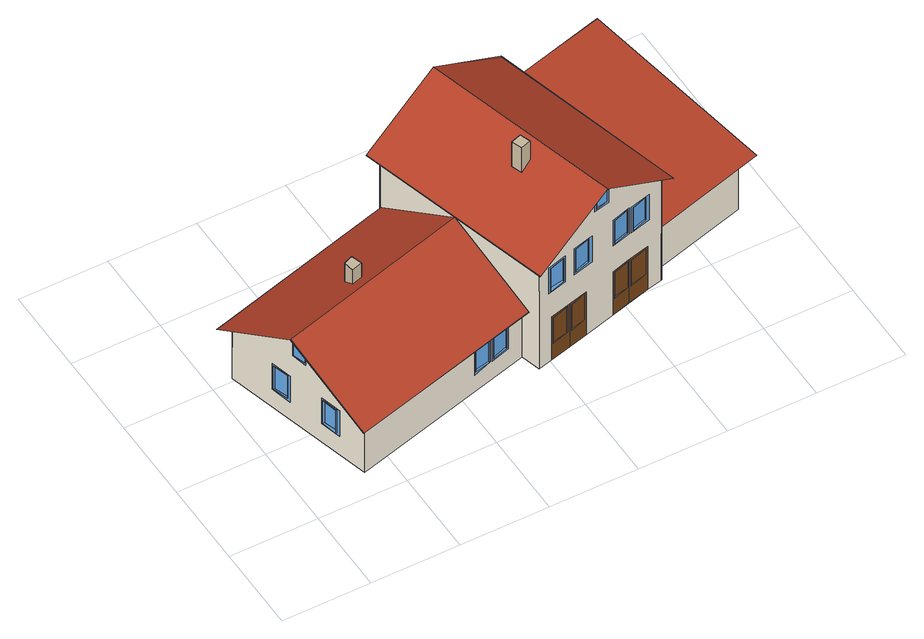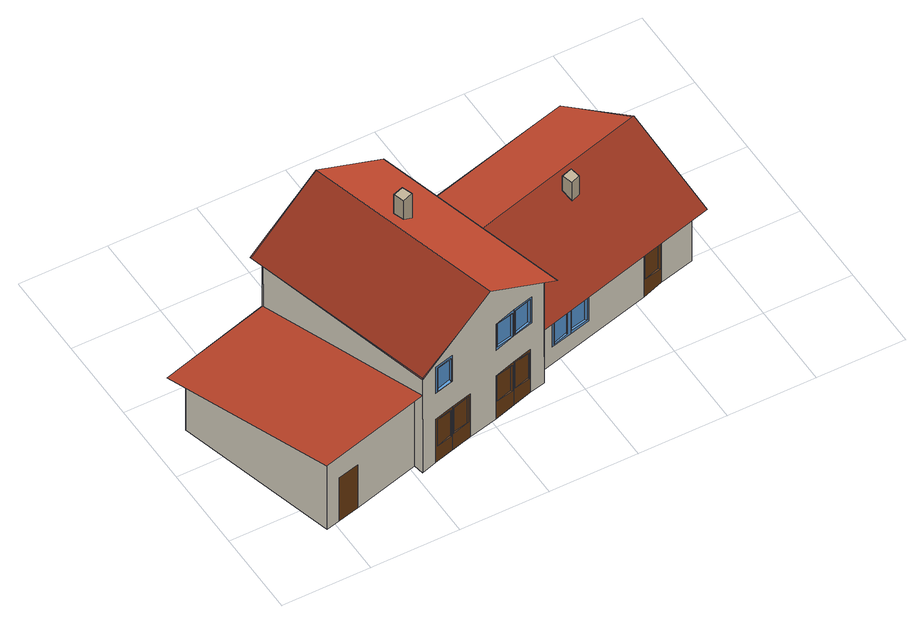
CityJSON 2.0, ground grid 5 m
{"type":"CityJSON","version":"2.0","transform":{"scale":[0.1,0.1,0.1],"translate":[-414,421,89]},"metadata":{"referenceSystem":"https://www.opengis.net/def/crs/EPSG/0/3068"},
"CityObjects":{
"building1":{"type":"Building","attributes":{"name":"Station KIT/KHH-1","relativeToTerrain":"entirelyAboveTerrain","function":"2480"},"children":["building1-1","building1-2"],"geometry":[{"type":"MultiSurface","lod":"3","boundaries":[[[0,1,2,3,4,5,6,7]],[[7,6,5,4]],[[8,3,2,9]],[[10,11,12,13,14,15,16,17,18,19,20,21,22],[23,24,25,26],[27,28,29,30],[30,29,31,32]],[[33,34,35,36]],[[37,38,39,40]],[[40,39,35,34]],[[24,23,26,25],[38,36,35,39]],[[38,37,33,36]],[[40,34,33,37]],[[41,42,43,44]],[[45,46,41,44]],[[28,27,30,29],[45,44,43,47]],[[48,42,41,46]],[[48,47,43,42]],[[46,45,47,48]],[[49,50,51,52]],[[51,50,53,54]],[[52,55,56,49]],[[29,30,32,31],[55,54,53,56]],[[55,52,51,54]],[[49,56,53,50]],[[57,58,59,60]],[[61,62,63,64]],[[65,66,21,20],[61,64,67,68]],[[68,67,63,62]],[[69,59,58,70]],[[64,63,67]],[[71,57,60,72]],[[68,62,61]],[[70,58,57,71]],[[10,22,66,65],[70,71,72,69]],[[72,60,59,69]],[[73,74,75]],[[75,74,76,77]],[[77,76,78]],[[79,80,81,82]],[[83,84,12,11],[75,77,78,73]],[[85,86,81,80]],[[14,13,84,83],[86,85,79,82]],[[73,78,76,74]],[[82,81,86]],[[85,80,79]],[[87,88,89,90,91,92,93,94],[95,96,97,98],[98,97,99,100]],[[101,102,103,104]],[[96,95,98,97],[105,104,103,106]],[[107,102,101,108]],[[107,106,103,102]],[[108,105,106,107]],[[105,108,101,104]],[[97,98,100,99],[109,110,111,112]],[[113,114,111,110]],[[115,114,113,116]],[[116,109,112,115]],[[115,112,111,114]],[[109,116,113,110]],[[117,118,119]],[[119,118,120,121]],[[117,122,120,118]],[[121,120,122]],[[91,90,89,88],[122,117,119,121]],[[93,92,123,124,125],[126,127,128,129],[130,131,132,133],[134,135,136,137]],[[138,139,140,141]],[[142,139,138,143]],[[126,129,128,127],[144,141,140,145]],[[143,144,145,142]],[[142,145,140,139]],[[144,143,138,141]],[[146,147,148,149]],[[147,146,150,151]],[[151,150,152,153]],[[151,153,148,147]],[[148,153,152,149]],[[131,130,133,132],[146,149,152,150]],[[154,155,156,157]],[[137,136,135,134],[157,156,155,154]],[[123,158,159,124],[160,161,162,163],[164,165,166,167]],[[168,169,170,171]],[[172,169,168,173]],[[173,174,175,172]],[[161,160,163,162],[174,171,170,175]],[[174,173,168,171]],[[172,175,170,169]],[[176,177,178,179]],[[180,181,177,176]],[[165,164,167,166],[181,182,178,177]],[[181,180,183,182]],[[176,179,183,180]],[[183,179,178,182]],[[184,185,186,187,188,189,190,191,192,193,194,195,196],[197,198,199,200],[201,202,203,204],[205,206,207,208],[209,210,211,212],[213,214,215,216]],[[217,218,219,220]],[[221,218,217,222]],[[203,202,201,204],[223,220,219,224]],[[222,223,224,221]],[[221,224,219,218]],[[223,222,217,220]],[[225,226,227,228]],[[226,225,229,230]],[[230,231,227,226]],[[227,231,232,228]],[[206,205,208,207],[225,228,232,229]],[[230,229,232,231]],[[233,234,235,236]],[[237,236,235,238]],[[239,240,237,238]],[[233,236,237,240]],[[240,239,234,233]],[[210,209,212,211],[239,238,235,234]],[[241,242,243,244]],[[214,213,216,215],[241,244,245,246]],[[247,246,245,248]],[[243,248,245,244]],[[242,241,246,247]],[[247,248,243,242]],[[249,250,251,252]],[[249,252,253]],[[200,199,198,197],[253,254,250,249]],[[254,251,250]],[[253,252,251,254]],[[255,256,195,194],[257,258,259,260]],[[261,262,263,264]],[[265,262,261,266]],[[184,196,256,255],[265,266,264,263]],[[263,262,265]],[[266,261,264]],[[267,268,269,270]],[[259,268,267,260]],[[260,267,270,257]],[[258,269,268,259]],[[257,270,269,258]],[[271,272,273,274]],[[275,276,277,278]],[[277,276,279]],[[188,187,280,281],[279,282,278,277]],[[274,273,283]],[[273,272,284,283]],[[279,276,275,282]],[[284,272,271]],[[282,275,278]],[[281,280,186,185],[283,284,271,274]],[[285,189,188,185,184,194,193,158,123,92,91,88,87,15,14,11,10,20,19,0,7,4,3,8]],[[286,287,288,289],[290,291,292,293]],[[93,125,288,287]],[[287,286,94,93]],[[124,294,288,125]],[[295,294,124,159]],[[294,295,289,288]],[[285,296,297,298,1,0,19,18,190,189]],[[299,300,190,18]],[[301,302,16,192]],[[190,300,303,191]],[[18,17,304,299]],[[302,301,303,304],[305,306,307,308]],[[192,191,303,301]],[[300,299,304,303]],[[16,302,304,17]],[[297,309,310,298]],[[309,9,2,310]],[[296,9,309,297]],[[2,1,298,310]],[[158,193,192,16,15,87,94,286,289,295,159]],[[8,9,296,285]]],"semantics":{"surfaces":[{"type":"WallSurface","name":"Wall 1"},{"type":"Door"},{"type":"WallSurface","name":"Wall 3"},{"type":"Window"},{"type":"WallSurface","name":"Wall 6"},{"type":"WallSurface","name":"Wall 7"},{"type":"WallSurface","name":"Wall 8"},{"type":"WallSurface","name":"Wall 9"},{"type":"GroundSurface","name":"Ground 1"},{"type":"RoofSurface","name":"Roof 3"},{"type":"WallSurface","name":"Wall 2"},{"type":"RoofSurface","name":"Roof 2"},{"type":"RoofSurface","name":"Roof 1"},{"type":"WallSurface","name":"Wall 4"},{"type":"WallSurface","name":"Wall 5"}],"values":[0,1,2,2,3,3,3,3,3,3,3,3,3,3,3,3,3,3,3,3,3,3,1,1,1,1,1,1,1,1,1,1,1,1,1,1,1,1,1,1,1,1,1,4,3,3,3,3,3,3,3,3,3,3,3,3,1,1,1,1,1,5,3,3,3,3,3,3,3,3,3,3,3,3,3,3,6,3,3,3,3,3,3,3,3,3,3,3,3,7,3,3,3,3,3,3,3,3,3,3,3,3,3,3,3,3,3,3,3,3,3,3,3,3,3,3,3,3,3,1,1,1,1,1,1,1,1,1,1,1,1,1,1,1,1,1,1,1,1,1,8,9,9,9,9,9,9,10,11,11,11,11,11,11,11,11,12,12,12,12,13,14]}}]},
"building1-1":{"type":"BuildingInstallation","attributes":{"name":"Chimney 2","relativeToTerrain":"entirelyAboveTerrain","relationToConstruction":"outside","function":"1030"},"parents":["building1"],"geometry":[{"type":"MultiSurface","lod":"3","boundaries":[[[290,311,312,291]],[[291,312,313,292]],[[292,313,314,293]],[[311,314,313,312]],[[291,290,293,292]],[[290,293,314,311]]]}]},
"building1-2":{"type":"BuildingInstallation","attributes":{"name":"Chimney 1","relativeToTerrain":"entirelyAboveTerrain","relationToConstruction":"outside","function":"1030"},"parents":["building1"],"geometry":[{"type":"MultiSurface","lod":"3","boundaries":[[[305,308,315,316]],[[306,305,308,307]],[[305,316,317,306]],[[306,317,318,307]],[[307,318,315,308]],[[317,316,315,318]]]}]}
},
"vertices":[
[197,152,8],[197,152,59],[255,167,59],[255,167,8],[247,165,8],[247,165,38],[235,162,38],[235,162,8],[280,75,8],[280,75,44],[164,149,8],[147,145,8],[147,145,38],[124,138,38],[124,138,8],[115,136,8],[115,136,80],[155,147,104],[196,158,80],[196,158,8],[187,155,8],[187,155,38],[164,149,38],[187,155,56],[187,155,74],[176,152,74],[176,152,56],[147,145,56],[147,145,74],[135,141,74],[135,141,56],[123,138,74],[123,138,56],[186,154,73],[177,151,73],[177,153,73],[186,155,73],[186,154,57],[186,155,57],[177,153,57],[177,151,57],[146,143,73],[137,141,73],[136,142,73],[146,144,73],[146,144,57],[146,143,57],[136,142,57],[137,141,57],[125,137,57],[125,137,73],[134,140,73],[134,140,57],[124,138,73],[134,141,73],[134,141,57],[124,138,57],[175,151,37],[175,151,19],[166,149,19],[166,149,37],[177,153,37],[177,152,37],[177,152,19],[177,153,19],[176,152,8],[176,152,38],[186,155,19],[186,155,37],[165,149,19],[175,152,19],[175,152,37],[165,149,37],[146,144,37],[137,141,37],[136,142,37],[137,141,19],[136,142,19],[146,144,19],[125,139,37],[125,138,37],[125,138,19],[125,139,19],[135,141,8],[135,141,38],[134,141,37],[134,141,19],[116,130,8],[44,111,8],[44,111,38],[32,107,38],[32,107,8],[12,102,8],[12,102,44],[116,130,44],[105,127,20],[105,127,38],[93,124,38],[93,124,20],[81,121,38],[81,121,20],[104,126,37],[95,123,37],[95,124,37],[104,127,37],[104,127,21],[95,124,21],[95,123,21],[104,126,21],[92,123,21],[92,123,37],[82,121,37],[82,121,21],[92,122,37],[83,120,37],[83,120,21],[92,122,21],[43,110,37],[34,107,37],[33,108,37],[34,107,19],[33,108,19],[43,110,19],[35,15,8],[35,15,44],[24,59,70],[19,76,38],[22,64,38],[22,64,20],[19,76,20],[28,44,20],[28,44,38],[31,32,38],[31,32,20],[23,63,53],[23,63,62],[25,54,62],[25,54,53],[20,75,37],[23,66,37],[22,66,37],[19,75,37],[23,66,21],[20,75,21],[19,75,21],[22,66,21],[28,43,21],[29,43,21],[29,43,37],[28,43,37],[30,34,21],[32,34,21],[30,34,37],[32,34,37],[25,55,54],[25,55,62],[23,62,62],[23,62,54],[140,43,8],[140,43,44],[108,34,20],[108,34,38],[119,38,38],[119,38,20],[120,38,20],[120,38,38],[131,41,38],[131,41,20],[108,36,37],[118,38,37],[118,37,37],[109,35,37],[118,38,21],[108,36,21],[109,35,21],[118,37,21],[130,42,21],[130,41,21],[130,41,37],[130,42,37],[121,39,21],[121,38,21],[121,38,37],[121,39,37],[174,40,8],[192,45,8],[192,45,38],[215,51,38],[215,51,8],[224,53,8],[224,53,80],[183,42,104],[143,32,80],[143,32,8],[151,34,8],[151,34,38],[174,40,38],[180,42,89],[180,42,98],[189,44,98],[189,44,89],[160,36,56],[149,33,56],[149,33,74],[160,36,74],[166,38,56],[166,38,74],[178,41,74],[178,41,56],[192,45,56],[192,45,74],[203,48,74],[203,48,56],[204,48,56],[204,48,74],[216,51,74],[216,51,56],[149,35,73],[159,37,73],[159,36,73],[150,33,73],[159,37,57],[149,35,57],[150,33,57],[159,36,57],[167,38,57],[167,39,57],[167,39,73],[167,38,73],[176,41,57],[176,42,57],[176,42,73],[176,41,73],[202,49,57],[202,48,57],[202,48,73],[202,49,73],[193,46,73],[193,45,73],[193,45,57],[193,46,57],[205,48,57],[205,49,57],[205,49,73],[205,48,73],[214,51,73],[214,51,57],[214,52,57],[214,52,73],[188,44,90],[188,44,98],[181,43,98],[181,43,90],[181,42,90],[181,42,98],[163,37,8],[163,37,38],[162,37,37],[162,37,19],[152,34,19],[152,34,37],[164,38,37],[164,38,19],[173,40,19],[173,40,37],[164,37,19],[164,37,37],[152,35,37],[152,35,19],[161,37,19],[161,37,37],[193,45,19],[193,46,19],[193,46,37],[193,45,37],[204,49,37],[204,49,19],[214,51,19],[214,51,37],[204,48,19],[203,48,38],[203,48,8],[204,48,37],[202,48,37],[202,48,19],[222,59,8],[115,135,43],[5,105,43],[18,57,72],[128,87,72],[64,83,65],[69,85,65],[71,79,68],[65,77,68],[31,9,43],[141,38,43],[222,59,44],[224,53,45],[196,158,62],[199,163,79],[229,50,79],[140,26,79],[109,139,79],[185,38,106],[154,151,106],[159,76,97],[157,82,97],[163,84,101],[165,78,101],[288,71,45],[260,175,62],
[64,83,78],[69,85,78],[71,79,78],[65,77,78],
[165,78,114],[159,76,114],[157,82,114],[163,84,114]
]}
